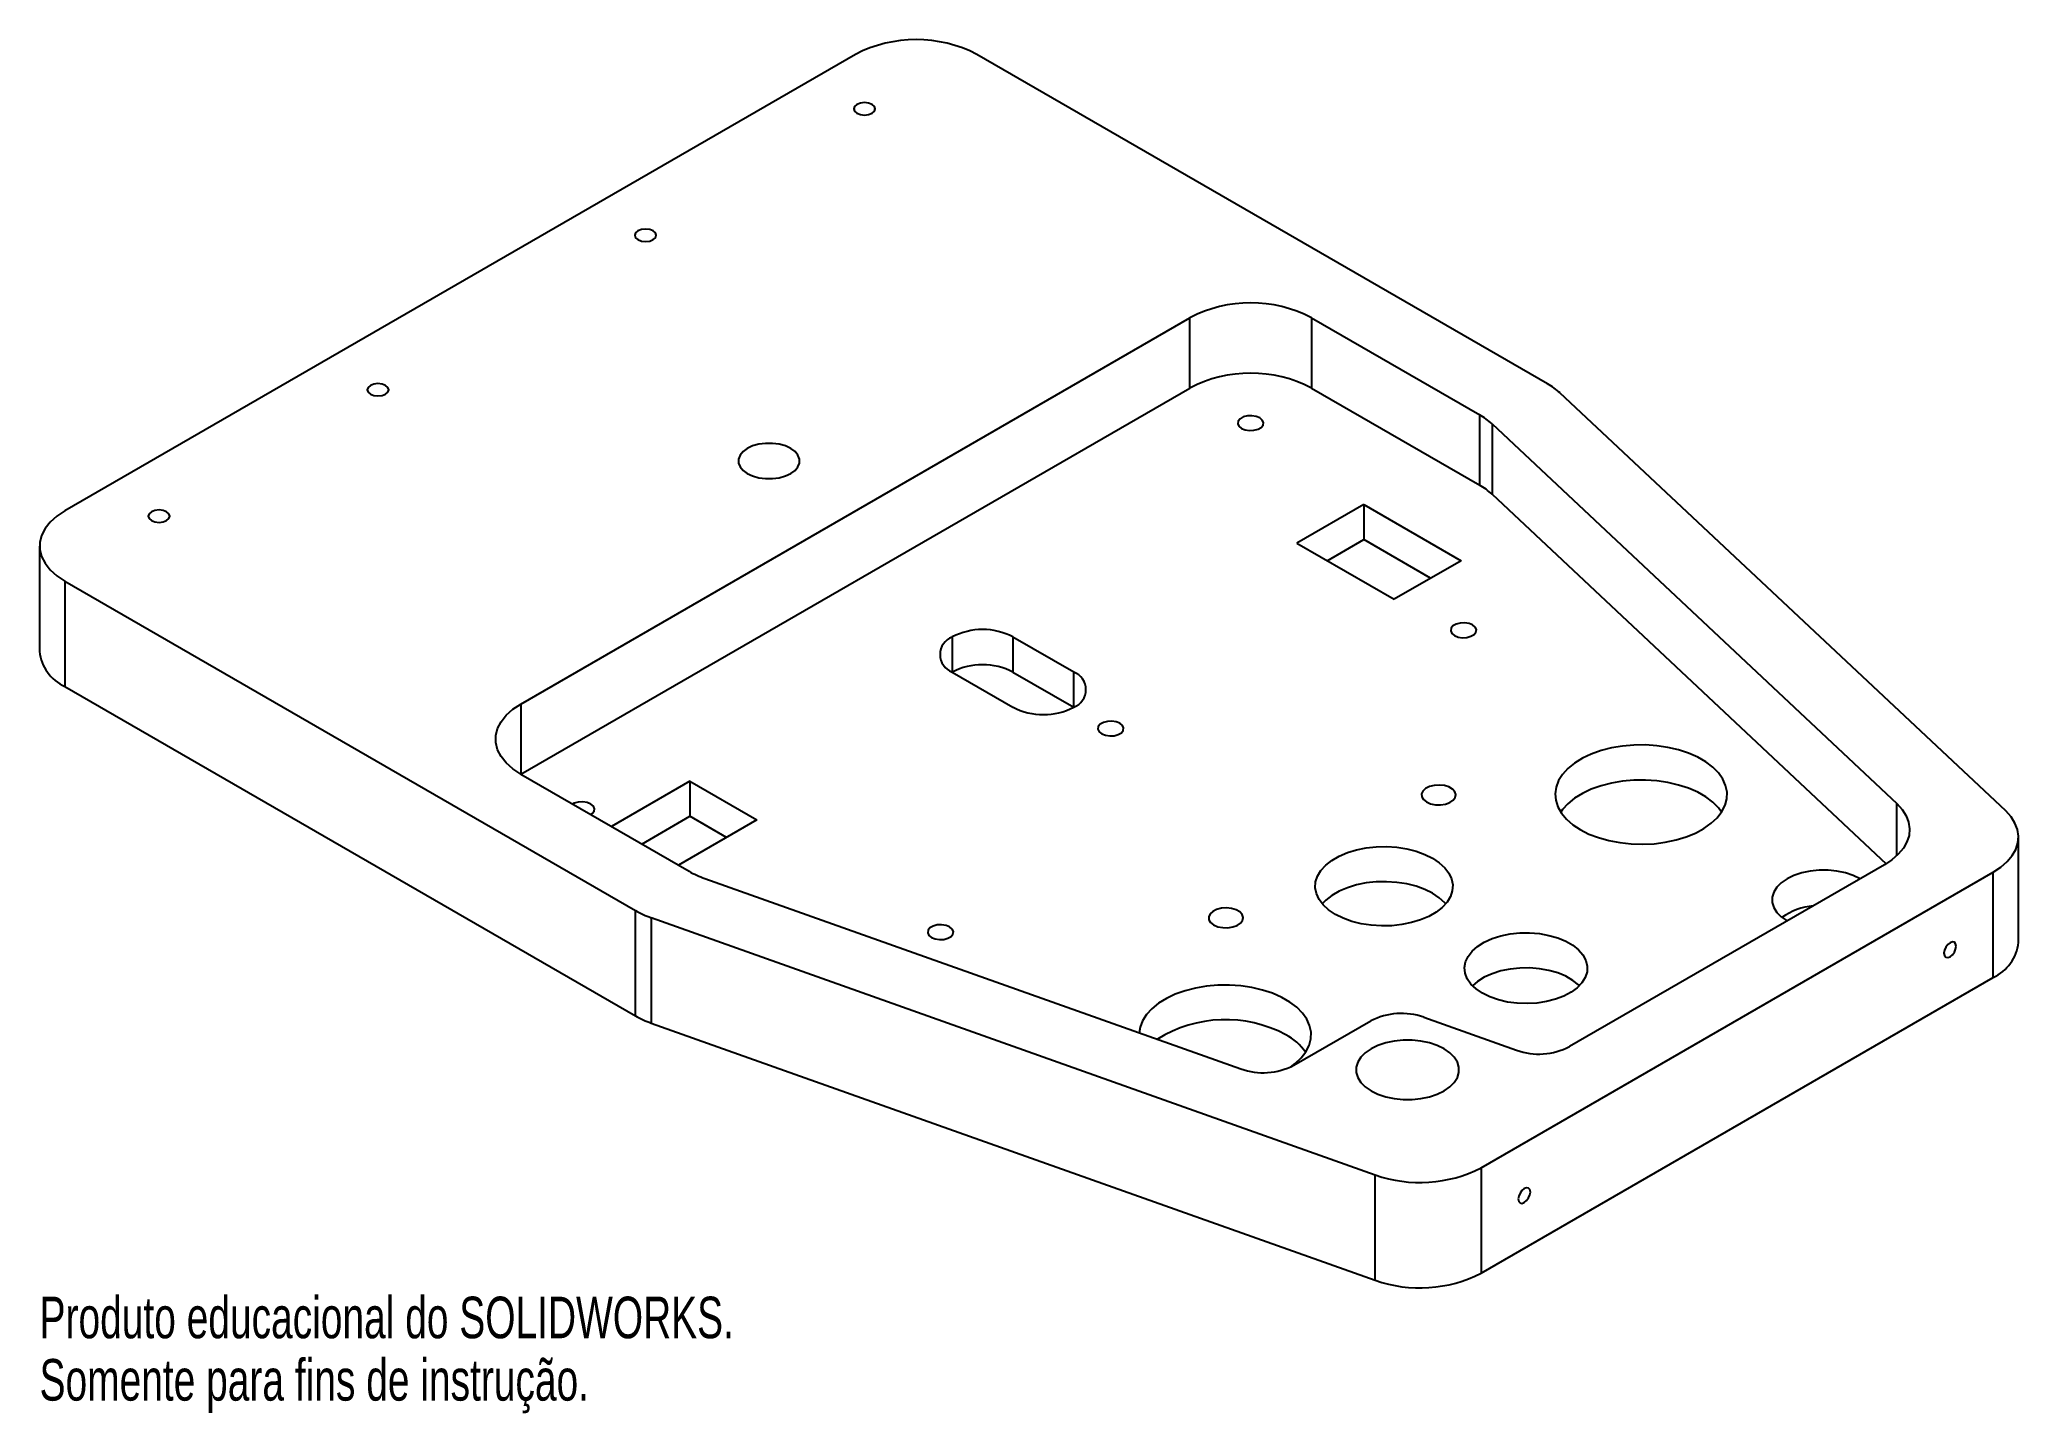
# Paper-space layout '_Isométrica' of a CAD drawing. Header units: millimetres. Extents: x -49 to 181, y -119 to 41.
import ezdxf

# ---------------------------------------------------------------- set-up
doc = ezdxf.new("R2010")
doc.units = ezdxf.units.MM
doc.styles.add('SLDTEXTSTYLE0', font='TXT', dxfattribs={"width": 0.7})

psp = doc.layouts.new('_Isométrica')

# ---------------------------------------------------------------- linework, layer by layer
at = {"color": 7, "linetype": 'Continuous', "lineweight": 25}
for p, q in [((45.96, 38.78), (-45.96, -14.29)), ((126.45, 0.48), (60.1, 38.78)), ((7.07, -36.74), (84.85, 8.17)), ((84.85, 0), (84.85, 8.17)), ((98.99, 8.17), (118.55, -3.12)), ((98.99, 8.17), (98.99, 0)), ((7.07, -44.9), (84.85, 0)), ((98.99, 0), (118.55, -11.29)), ((179.71, -49.18), (127.89, -0.58)), ((118.55, -11.29), (118.55, -3.12)), ((119.99, -4.18), (167.05, -48.32)), ((119.99, -4.18), (119.99, -12.34)), ((105.08, -13.55), (97.3, -18.04)), ((105.08, -13.55), (116.39, -20.08)), ((105.08, -13.55), (105.08, -17.63)), ((119.99, -12.34), (165.8, -55.32)), ((-48.89, -18.37), (-48.89, -30.62)), ((97.3, -18.04), (108.61, -24.57)), ((100.83, -20.08), (105.08, -17.63)), ((112.85, -22.12), (105.08, -17.63)), ((116.39, -20.08), (108.61, -24.57)), ((-45.96, -22.45), (20.38, -60.75)), ((-45.96, -22.45), (-45.96, -34.7)), ((71.36, -33.03), (64.29, -28.95)), ((64.29, -28.95), (64.29, -33.03)), ((57.22, -33.03), (64.29, -37.11)), ((64.29, -33.03), (71.36, -37.11)), ((-45.96, -34.7), (20.38, -73)), ((7.07, -44.9), (26.62, -56.19)), ((26.73, -45.72), (17.61, -50.98)), ((26.73, -45.72), (34.51, -50.21)), ((26.73, -45.72), (26.73, -49.8)), ((21.14, -53.02), (26.73, -49.8)), ((34.51, -50.21), (25.39, -55.47)), ((30.97, -52.25), (26.73, -49.8)), ((181.19, -64.45), (181.19, -52.21)), ((28.45, -57.02), (90.78, -79.16)), ((118.72, -90.66), (178.26, -56.29)), ((165.61, -55.43), (128.98, -76.57)), ((178.26, -68.54), (178.26, -56.29)), ((20.38, -73), (20.38, -60.75)), ((22.21, -61.58), (106.41, -91.5)), ((22.21, -61.58), (22.21, -73.83)), ((118.72, -102.91), (178.26, -68.54)), ((96.93, -78.75), (105.89, -73.58)), ((112.04, -73.16), (122.83, -76.99)), ((22.21, -73.83), (106.41, -103.74)), ((106.41, -103.74), (106.41, -91.5)), ((118.72, -90.66), (118.72, -102.91))]:
    psp.add_line(p, q, dxfattribs=at)
at = {"color": 8, "linetype": 'Continuous', "lineweight": 25}
for p, q in [((57.22, -28.95), (57.22, -33.03)), ((71.36, -37.11), (71.36, -33.03)), ((7.07, -36.74), (7.07, -44.9)), ((167.05, -54.37), (167.05, -48.32))]:
    psp.add_line(p, q, dxfattribs=at)
at = {"color": 7, "linetype": 'Continuous', "lineweight": 25, "flags": 128}
for points in [[(47.91, 32.96), (47.5, 33.12), (47.02, 33.18), (46.54, 33.12), (46.14, 32.96), (45.87, 32.73), (45.77, 32.45), (45.87, 32.18), (46.14, 31.94), (46.54, 31.79), (47.02, 31.73), (47.5, 31.79), (47.91, 31.94), (48.18, 32.18), (48.27, 32.45), (48.18, 32.73), (47.91, 32.96)], [(22.45, 18.27), (22.05, 18.43), (21.57, 18.48), (21.09, 18.43), (20.68, 18.27), (20.41, 18.04), (20.32, 17.76), (20.41, 17.48), (20.68, 17.25), (21.09, 17.09), (21.57, 17.04), (22.05, 17.09), (22.45, 17.25), (22.72, 17.48), (22.82, 17.76), (22.72, 18.04), (22.45, 18.27)], [(-10.43, -0.71), (-10.02, -0.87), (-9.55, -0.92), (-9.07, -0.87), (-8.66, -0.71), (-8.39, -0.48), (-8.3, -0.2), (-8.39, 0.07), (-8.66, 0.31), (-9.07, 0.46), (-9.55, 0.52), (-10.02, 0.46), (-10.43, 0.31), (-10.7, 0.07), (-10.8, -0.2), (-10.7, -0.48), (-10.43, -0.71)], [(90.86, -4.69), (91.29, -4.87), (91.79, -4.94), (92.31, -4.92), (92.78, -4.79), (93.15, -4.58), (93.37, -4.31), (93.42, -4.01), (93.28, -3.72), (92.98, -3.47), (92.56, -3.3), (92.05, -3.22), (91.54, -3.24), (91.06, -3.37), (90.7, -3.58), (90.47, -3.86), (90.43, -4.16), (90.56, -4.45), (90.86, -4.69)], [(33.4, -9.95), (34.02, -10.23), (34.74, -10.43), (35.52, -10.54), (36.32, -10.54), (37.1, -10.43), (37.82, -10.23), (38.45, -9.95), (38.95, -9.59), (39.29, -9.17), (39.47, -8.72), (39.47, -8.26), (39.29, -7.81), (38.95, -7.39), (38.45, -7.03), (37.82, -6.74), (37.1, -6.54), (36.32, -6.44), (35.52, -6.44), (34.74, -6.54), (34.02, -6.74), (33.4, -7.03), (32.9, -7.39), (32.55, -7.81), (32.37, -8.26), (32.37, -8.72), (32.55, -9.17), (32.9, -9.59), (33.4, -9.95)], [(-45.96, -14.29), (-46.9, -14.91), (-47.67, -15.6), (-48.26, -16.35), (-48.66, -17.14), (-48.87, -17.96), (-48.87, -18.78), (-48.66, -19.59), (-48.26, -20.38), (-47.67, -21.13), (-46.9, -21.83), (-45.96, -22.45)], [(-35.89, -15.41), (-35.48, -15.56), (-35, -15.62), (-34.52, -15.56), (-34.12, -15.41), (-33.85, -15.17), (-33.75, -14.9), (-33.85, -14.62), (-34.12, -14.39), (-34.52, -14.23), (-35, -14.18), (-35.48, -14.23), (-35.89, -14.39), (-36.16, -14.62), (-36.25, -14.9), (-36.16, -15.17), (-35.89, -15.41)], [(115.61, -28.78), (116.04, -28.95), (116.54, -29.03), (117.06, -29), (117.53, -28.87), (117.9, -28.66), (118.12, -28.39), (118.17, -28.09), (118.03, -27.8), (117.73, -27.55), (117.31, -27.38), (116.8, -27.3), (116.28, -27.33), (115.81, -27.46), (115.44, -27.67), (115.22, -27.94), (115.18, -28.24), (115.31, -28.53), (115.61, -28.78)], [(7.07, -44.9), (6.14, -44.28), (5.37, -43.59), (4.77, -42.84), (4.37, -42.05), (4.17, -41.23), (4.17, -40.41), (4.37, -39.59), (4.77, -38.8), (5.37, -38.05), (6.14, -37.36), (7.07, -36.74)], [(74.6, -40.21), (75.03, -40.38), (75.53, -40.46), (76.05, -40.43), (76.52, -40.3), (76.89, -40.09), (77.11, -39.82), (77.15, -39.52), (77.02, -39.23), (76.72, -38.98), (76.29, -38.81), (75.79, -38.73), (75.27, -38.76), (74.8, -38.89), (74.43, -39.1), (74.21, -39.37), (74.17, -39.67), (74.3, -39.96), (74.6, -40.21)], [(130.25, -51.35), (131.26, -51.86), (132.37, -52.28), (133.57, -52.62), (134.84, -52.86), (136.16, -53), (137.49, -53.04), (138.82, -52.98), (140.12, -52.81), (141.38, -52.54), (142.56, -52.19), (143.65, -51.74), (144.63, -51.21), (145.47, -50.61), (146.17, -49.96), (146.71, -49.25), (147.09, -48.51), (147.29, -47.75), (147.31, -46.98), (147.15, -46.21), (146.82, -45.47), (146.32, -44.75), (145.66, -44.08), (144.85, -43.47), (143.91, -42.92), (142.84, -42.45), (141.68, -42.07), (140.44, -41.78), (139.15, -41.59), (137.82, -41.5), (136.49, -41.52), (135.17, -41.63), (133.88, -41.85), (132.66, -42.16), (131.53, -42.56), (130.49, -43.05), (129.58, -43.62), (128.8, -44.24), (128.18, -44.93), (127.72, -45.65), (127.44, -46.4), (127.32, -47.17), (127.39, -47.94), (127.63, -48.7), (128.05, -49.43), (128.63, -50.13), (129.37, -50.77), (130.25, -51.35)], [(146.68, -49.31), (146.32, -48.83), (145.66, -48.16), (144.85, -47.55), (143.91, -47.01), (142.84, -46.54), (141.68, -46.16), (140.44, -45.87), (139.15, -45.68), (137.82, -45.59), (136.49, -45.6), (135.17, -45.71), (133.88, -45.93), (132.66, -46.24), (131.53, -46.65), (130.49, -47.13), (129.58, -47.7), (128.8, -48.33), (128.18, -49.01), (127.97, -49.31)], [(15.2, -49.6), (15.37, -49.48), (15.59, -49.21), (15.64, -48.91), (15.5, -48.62), (15.2, -48.37), (14.78, -48.2), (14.27, -48.12), (13.75, -48.15), (13.28, -48.27), (13.08, -48.37)], [(112.37, -48.13), (112.85, -48.34), (113.42, -48.45), (114.01, -48.47), (114.59, -48.38), (115.09, -48.19), (115.48, -47.93), (115.72, -47.62), (115.79, -47.28), (115.68, -46.94), (115.4, -46.63), (114.98, -46.39), (114.45, -46.23), (113.86, -46.16), (113.27, -46.2), (112.72, -46.34), (112.27, -46.57), (111.95, -46.86), (111.8, -47.19), (111.82, -47.53), (112.02, -47.86), (112.37, -48.13)], [(167.05, -48.32), (167.67, -49.01), (168.13, -49.73), (168.42, -50.48), (168.53, -51.25), (168.47, -52.02), (168.22, -52.78), (167.81, -53.51), (167.22, -54.21), (166.49, -54.85), (165.61, -55.43)], [(178.26, -56.29), (179.14, -55.71), (179.88, -55.07), (180.46, -54.37), (180.88, -53.64), (181.12, -52.88), (181.19, -52.11), (181.08, -51.34), (180.79, -50.59), (180.33, -49.86), (179.71, -49.18)], [(101.77, -61.2), (100.99, -60.67), (100.35, -60.09), (99.87, -59.46), (99.56, -58.79), (99.43, -58.1), (99.47, -57.41), (99.7, -56.74), (100.09, -56.08), (100.65, -55.47), (101.36, -54.92), (102.21, -54.43), (103.17, -54.02), (104.22, -53.7), (105.35, -53.47), (106.53, -53.34), (107.72, -53.32), (108.91, -53.39), (110.07, -53.57), (111.16, -53.85), (112.17, -54.22), (113.08, -54.67), (113.86, -55.19), (114.5, -55.77), (114.97, -56.41), (115.28, -57.07), (115.42, -57.76), (115.37, -58.45), (115.15, -59.13), (114.76, -59.78), (114.2, -60.39), (113.49, -60.94), (112.64, -61.43), (111.68, -61.84), (110.62, -62.16), (109.49, -62.39), (108.32, -62.52), (107.12, -62.55), (105.94, -62.47), (104.78, -62.29), (103.69, -62.01), (102.67, -61.65), (101.77, -61.2)], [(114.6, -59.97), (114.5, -59.86), (113.86, -59.27), (113.08, -58.75), (112.17, -58.3), (111.16, -57.93), (110.07, -57.66), (108.91, -57.48), (107.72, -57.4), (106.53, -57.43), (105.35, -57.55), (104.22, -57.78), (103.17, -58.1), (102.21, -58.51), (101.36, -59), (100.65, -59.56), (100.25, -59.97)], [(162.78, -57.06), (161.98, -56.68), (161.07, -56.38), (160.09, -56.17), (159.06, -56.06), (158.01, -56.06), (156.98, -56.17), (156, -56.38), (155.09, -56.68), (154.29, -57.07), (153.62, -57.53), (153.1, -58.05), (152.74, -58.62), (152.56, -59.21), (152.56, -59.82), (152.74, -60.41), (153.1, -60.98), (153.62, -61.5), (154.29, -61.96)], [(87.62, -62.42), (88.1, -62.63), (88.67, -62.74), (89.26, -62.75), (89.84, -62.66), (90.34, -62.48), (90.73, -62.22), (90.97, -61.9), (91.04, -61.56), (90.93, -61.22), (90.65, -60.92), (90.23, -60.68), (89.7, -60.52), (89.11, -60.45), (88.52, -60.49), (87.97, -60.63), (87.52, -60.85), (87.21, -61.14), (87.05, -61.48), (87.07, -61.82), (87.27, -62.14), (87.62, -62.42)], [(54.8, -63.88), (55.23, -64.06), (55.73, -64.13), (56.25, -64.11), (56.72, -63.98), (57.09, -63.77), (57.31, -63.5), (57.36, -63.2), (57.22, -62.91), (56.92, -62.66), (56.5, -62.49), (55.99, -62.41), (55.47, -62.43), (55, -62.56), (54.63, -62.77), (54.41, -63.05), (54.37, -63.35), (54.5, -63.64), (54.8, -63.88)], [(118.88, -70.37), (118.13, -69.87), (117.54, -69.3), (117.11, -68.69), (116.86, -68.04), (116.79, -67.38), (116.9, -66.72), (117.2, -66.08), (117.67, -65.47), (118.31, -64.92), (119.09, -64.43), (119.99, -64.02), (121, -63.7), (122.08, -63.48), (123.21, -63.36), (124.36, -63.34), (125.5, -63.44), (126.59, -63.64), (127.62, -63.93), (128.55, -64.32), (129.37, -64.79), (130.04, -65.33), (130.55, -65.92), (130.89, -66.55), (131.05, -67.21), (131.03, -67.87), (130.82, -68.53), (130.44, -69.15), (129.88, -69.73), (129.18, -70.25), (128.33, -70.7), (127.37, -71.07), (126.32, -71.34), (125.21, -71.51), (124.07, -71.58), (122.92, -71.54), (121.8, -71.39), (120.74, -71.15), (119.75, -70.8), (118.88, -70.37)], [(173.95, -64.9), (173.89, -64.62), (173.74, -64.45), (173.51, -64.4), (173.24, -64.5), (172.97, -64.71), (172.74, -65.02), (172.59, -65.38), (172.53, -65.72), (172.59, -66), (172.74, -66.18), (172.97, -66.22), (173.24, -66.13), (173.51, -65.91), (173.74, -65.6), (173.89, -65.25), (173.95, -64.9)], [(130.13, -69.5), (130.04, -69.41), (129.37, -68.87), (128.55, -68.4), (127.62, -68.01), (126.59, -67.72), (125.5, -67.52), (124.36, -67.43), (123.21, -67.44), (122.08, -67.56), (121, -67.78), (119.99, -68.1), (119.09, -68.51), (118.31, -69), (117.72, -69.5)], [(96.54, -78.95), (97.1, -78.54), (97.8, -77.88), (98.34, -77.18), (98.72, -76.44), (98.92, -75.67), (98.94, -74.9), (98.78, -74.14), (98.45, -73.39), (97.95, -72.67), (97.29, -72), (96.48, -71.39), (95.54, -70.85), (94.47, -70.38), (93.31, -70), (92.07, -69.71), (90.78, -69.52), (89.45, -69.43), (88.12, -69.44), (86.8, -69.55), (85.51, -69.77), (84.29, -70.08), (83.16, -70.49), (82.12, -70.98), (81.21, -71.54), (80.43, -72.17), (79.81, -72.85), (79.35, -73.57), (79.06, -74.33), (78.96, -74.96)], [(105.92, -81.72), (106.72, -82.11), (107.63, -82.41), (108.61, -82.62), (109.64, -82.72), (110.69, -82.72), (111.72, -82.62), (112.7, -82.41), (113.61, -82.11), (114.41, -81.72), (115.08, -81.26), (115.6, -80.74), (115.96, -80.17), (116.14, -79.57), (116.14, -78.97), (115.96, -78.38), (115.6, -77.81), (115.08, -77.29), (114.41, -76.82), (113.61, -76.44), (112.7, -76.13), (111.72, -75.93), (110.69, -75.82), (109.64, -75.82), (108.61, -75.93), (107.63, -76.13), (106.72, -76.44), (105.92, -76.82), (105.25, -77.29), (104.73, -77.81), (104.37, -78.38), (104.19, -78.97), (104.19, -79.57), (104.37, -80.17), (104.73, -80.74), (105.25, -81.26), (105.92, -81.72)], [(123.04, -94.29), (123.09, -94.58), (123.24, -94.75), (123.47, -94.8), (123.74, -94.7), (124.01, -94.48), (124.24, -94.17), (124.4, -93.82), (124.45, -93.48), (124.4, -93.2), (124.24, -93.02), (124.01, -92.98), (123.74, -93.07), (123.47, -93.29), (123.24, -93.6), (123.09, -93.95), (123.04, -94.29)]]:
    psp.add_lwpolyline(points, dxfattribs=at)
at = {"color": 7, "linetype": 'Continuous', "lineweight": 25}
for centre, radius, start, end in [((53.03, 25.2), 15.31, 62.4914, 117.5086), ((91.92, -5.41), 15.31, 62.4914, 117.5086), ((91.92, -13.58), 15.31, 62.4914, 117.5086), ((122.58, -6.33), 7.83, 47.2733, 60.4024), ((114.68, -9.93), 7.83, 47.2733, 60.4024), ((114.68, -18.1), 7.83, 47.2733, 60.4024), ((57.99, -30.99), 2.18, 110.7834, 249.2166), ((60.75, -35.77), 7.69, 62.6097, 117.3903), ((-43.93, -30.15), 4.98, 185.3883, 245.9319), ((60.75, -39.86), 7.69, 62.6097, 117.3903), ((70.59, -35.07), 2.18, 290.7834, 69.2166), ((67.83, -30.29), 7.69, 242.6097, 297.3903), ((32.12, -46.56), 11.09, 240.285, 250.6914), ((25.88, -51.12), 11.09, 240.285, 250.6914), ((157.98, -67.55), 7.37, 95.0073, 125.6446), ((176.18, -63.95), 5.04, 294.4158, 354.264), ((25.88, -63.37), 11.09, 240.285, 250.6914), ((89, -88.37), 14.93, 61.9512, 122.0687), ((109.45, -80.56), 7.84, 70.6925, 117.0623), ((92.97, -80.9), 6.47, 34.5221, 61.8897), ((125.42, -69.6), 7.84, 250.6925, 297.0623), ((93.37, -71.77), 7.84, 250.6925, 297.0623), ((111.6, -76.79), 15.59, 250.5629, 297.1919), ((111.6, -89.04), 15.59, 250.5629, 297.1919)]:
    psp.add_arc(centre, radius, start, end, dxfattribs=at)

# ---------------------------------------------------------------- texts
at = {"color": 7, "linetype": 'Continuous', "char_height": 4.8336, "attachment_point": 1, "style": 'SLDTEXTSTYLE0'}
for s, insert in [('Produto educacional do SOLIDWORKS.', (-48.89, -105.65)), ('Somente para fins de instrução.', (-48.89, -112.9))]:
    psp.add_mtext(s, dxfattribs=dict(at, insert=insert))

doc.saveas('drawing.dxf')
